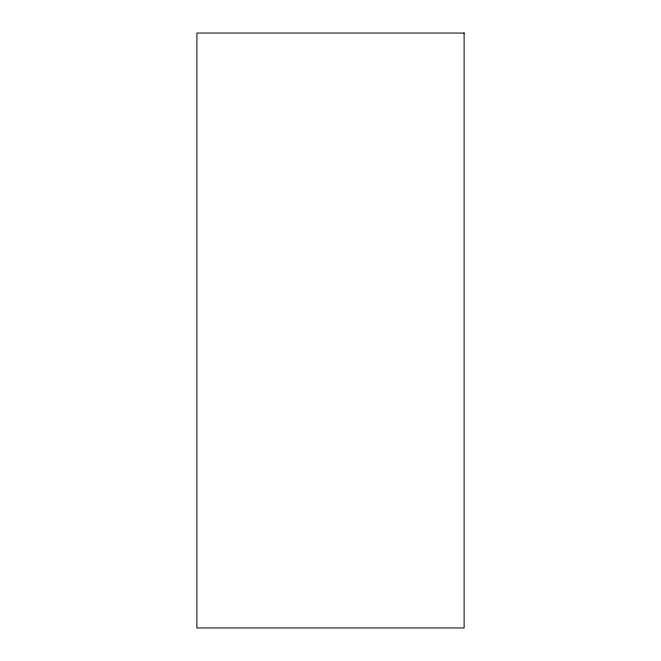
<?xml version="1.0" encoding="UTF-8"?>
<svg xmlns="http://www.w3.org/2000/svg" width="661" height="661" viewBox="0 0 661 661"><rect width="100%" height="100%" fill="white"/><g stroke="black" fill="none" stroke-linecap="round" stroke-linejoin="round"><path stroke-width="0.99" d="M464.113 33.05L196.887 33.05L196.887 627.95L464.113 627.95L464.113 33.05"/></g></svg>
